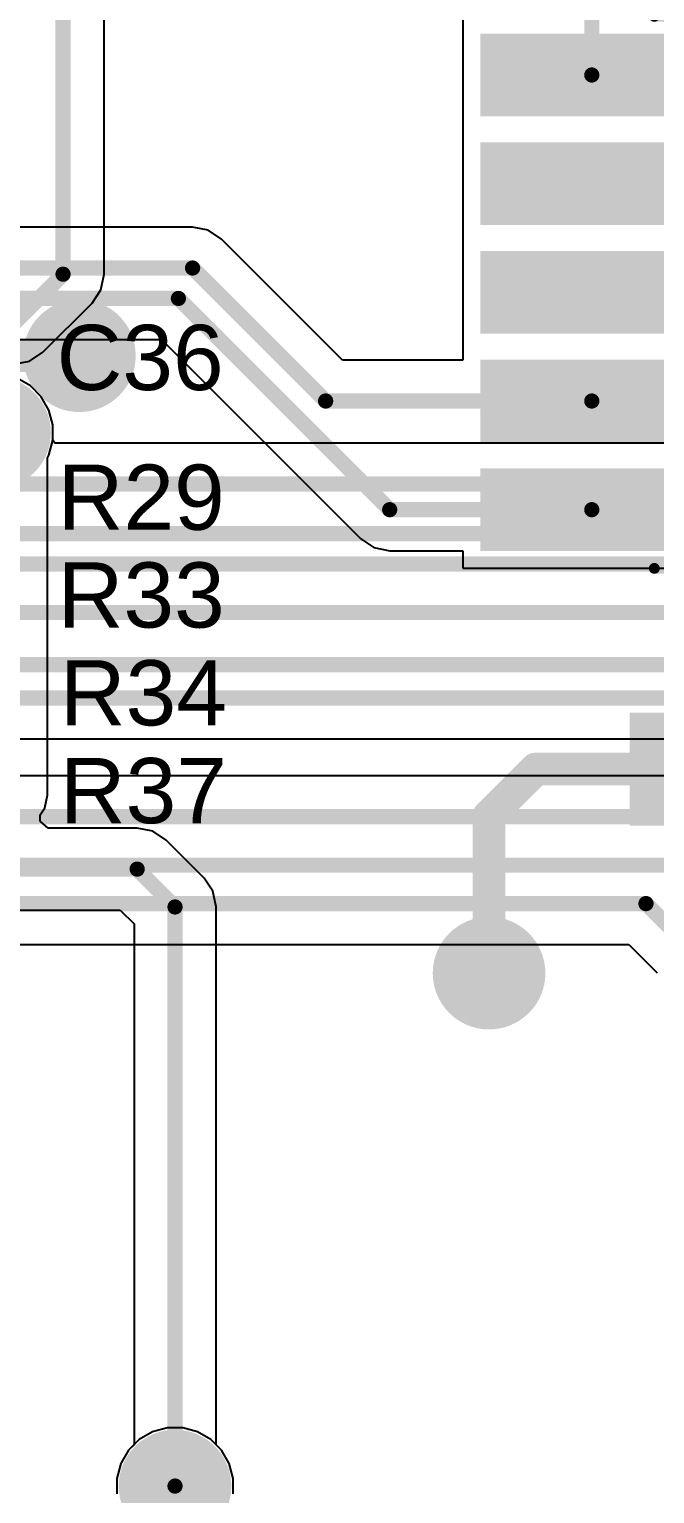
# Model space of a CAD drawing. Header units: inches. Extents: x -0.14 to 3.84, y -0.14 to 3.05.
# Drawn here: x 2.594 to 2.882, y 1.248 to 1.922 of the extents above; entities that cross this region are included whole.
import ezdxf

# ---------------------------------------------------------------- set-up
doc = ezdxf.new("R2010")
doc.units = ezdxf.units.IN
doc.header["$MEASUREMENT"] = 0
for name, color, linetype in [('Bottom Layer', 5, 'Continuous'), ('Bottom Solder', 6, 'Continuous'), ('Ground Layer', 76, 'Continuous'), ('Power Layer', 16, 'Continuous'), ('Top Layer', 1, 'Continuous'), ('Top Overlay', 2, 'Continuous'), ('Top Paste', 8, 'Continuous'), ('Top Solder', 216, 'Continuous'), ('Via Holes', 16, 'Continuous')]:
    doc.layers.add(name, color=color, linetype=linetype)
doc.styles.add('Arial', font='', dxfattribs={"height": 0.2})
doc.styles.add('Arial Black_Bold', font='', dxfattribs={"height": 0.2})
doc.styles.get('Arial').set_extended_font_data('Arial')
doc.styles.get('Arial Black_Bold').set_extended_font_data('Arial Black', bold=True)

# ---------------------------------------------------------------- blocks, each defined once
blk = doc.blocks.new('LED_0603_76')
at = {"layer": 'Top Layer'}
for points in [[(-0.03937, 0.01969), (-0.01968, 0.01969), (-0.01968, -0.01968), (-0.03937, -0.01968)], [(0.01968, 0.01969), (0.03937, 0.01969), (0.03937, -0.01968), (0.01968, -0.01968)]]:
    blk.add_hatch(color=1, dxfattribs=at).paths.add_polyline_path(points)
at = {"layer": 'Top Overlay'}
blk.add_hatch(color=2, dxfattribs=at).paths.add_polyline_path([(0.044, -0.026), (0.069, -0.026), (0.069, 0.026), (0.044, 0.026)])
at = {"layer": 'Top Paste'}
for points in [[(-0.03937, 0.01969), (-0.01968, 0.01969), (-0.01968, -0.01968), (-0.03937, -0.01968)], [(0.01968, 0.01969), (0.03937, 0.01969), (0.03937, -0.01968), (0.01968, -0.01968)]]:
    blk.add_hatch(color=8, dxfattribs=at).paths.add_polyline_path(points)
at = {"layer": 'Top Solder'}
for points in [[(-0.04337, 0.02369), (-0.01568, 0.02369), (-0.01568, -0.02368), (-0.04337, -0.02368)], [(0.01568, 0.02369), (0.04337, 0.02369), (0.04337, -0.02368), (0.01568, -0.02368)]]:
    blk.add_hatch(color=216, dxfattribs=at).paths.add_polyline_path(points)
at = {"layer": 'Top Overlay'}
for points in [[(-0.017, 0.024, 0.005, 0.005, 0), (-0.044, 0.024, 0.005, 0.005, 0)], [(-0.044, 0.024, 0.005, 0.005, 0), (-0.044, -0.024, 0.005, 0.005, 0)], [(0.044, 0.024, 0.005, 0.005, 0), (0.017, 0.024, 0.005, 0.005, 0)], [(0.044, 0.024, 0.005, 0.005, 0), (0.044, -0.024, 0.005, 0.005, 0)], [(-0.017, -0.024, 0.005, 0.005, 0), (-0.044, -0.024, 0.005, 0.005, 0)], [(0.044, -0.024, 0.005, 0.005, 0), (0.017, -0.024, 0.005, 0.005, 0)]]:
    blk.add_lwpolyline(points, format="xyseb", dxfattribs=at)
for points in [[(-0.04525, 0.024, 0.0025, 0.0025, 1), (-0.04275, 0.024, 0.0025, 0.0025, 1)], [(-0.04525, 0.024, 0.0025, 0.0025, 1), (-0.04275, 0.024, 0.0025, 0.0025, 1)], [(-0.01825, 0.024, 0.0025, 0.0025, 1), (-0.01575, 0.024, 0.0025, 0.0025, 1)], [(0.01575, 0.024, 0.0025, 0.0025, 1), (0.01825, 0.024, 0.0025, 0.0025, 1)], [(0.04275, 0.024, 0.0025, 0.0025, 1), (0.04525, 0.024, 0.0025, 0.0025, 1)], [(0.04275, 0.024, 0.0025, 0.0025, 1), (0.04525, 0.024, 0.0025, 0.0025, 1)], [(-0.04525, -0.024, 0.0025, 0.0025, 1), (-0.04275, -0.024, 0.0025, 0.0025, 1)], [(-0.04525, -0.024, 0.0025, 0.0025, 1), (-0.04275, -0.024, 0.0025, 0.0025, 1)], [(-0.01825, -0.024, 0.0025, 0.0025, 1), (-0.01575, -0.024, 0.0025, 0.0025, 1)], [(0.01575, -0.024, 0.0025, 0.0025, 1), (0.01825, -0.024, 0.0025, 0.0025, 1)], [(0.04275, -0.024, 0.0025, 0.0025, 1), (0.04525, -0.024, 0.0025, 0.0025, 1)], [(0.04275, -0.024, 0.0025, 0.0025, 1), (0.04525, -0.024, 0.0025, 0.0025, 1)]]:
    blk.add_lwpolyline(points, format="xyseb", close=True, dxfattribs=at)
at = {"layer": 'Top Overlay', "style": 'Arial Black_Bold'}
blk.add_text('LED1', height=0.05, rotation=-180, dxfattribs=at).set_placement((-0.05326, 0.02108))
blk = doc.blocks.new('20021121_00010C4LF__85')
at = {"layer": 'Top Layer'}
for points in [[(-0.11496, 0.12402), (-0.08504, 0.12402), (-0.08504, 0.02953), (-0.11496, 0.02953)], [(-0.06496, 0.12402), (-0.03504, 0.12402), (-0.03504, 0.02953), (-0.06496, 0.02953)], [(-0.01496, 0.12402), (0.01496, 0.12402), (0.01496, 0.02953), (-0.01496, 0.02953)], [(0.03504, 0.12402), (0.06496, 0.12402), (0.06496, 0.02953), (0.03504, 0.02953)], [(0.08504, 0.12402), (0.11496, 0.12402), (0.11496, 0.02953), (0.08504, 0.02953)], [(-0.11496, -0.02953), (-0.08504, -0.02953), (-0.08504, -0.12402), (-0.11496, -0.12402)], [(-0.06496, -0.02953), (-0.03504, -0.02953), (-0.03504, -0.12402), (-0.06496, -0.12402)], [(-0.01496, -0.02953), (0.01496, -0.02953), (0.01496, -0.12402), (-0.01496, -0.12402)], [(0.03504, -0.02953), (0.06496, -0.02953), (0.06496, -0.12402), (0.03504, -0.12402)], [(0.08504, -0.02953), (0.11496, -0.02953), (0.11496, -0.12402), (0.08504, -0.12402)]]:
    blk.add_hatch(color=1, dxfattribs=at).paths.add_polyline_path(points)
at = {"layer": 'Top Paste'}
for points in [[(-0.11496, 0.12402), (-0.08504, 0.12402), (-0.08504, 0.02953), (-0.11496, 0.02953)], [(-0.06496, 0.12402), (-0.03504, 0.12402), (-0.03504, 0.02953), (-0.06496, 0.02953)], [(-0.01496, 0.12402), (0.01496, 0.12402), (0.01496, 0.02953), (-0.01496, 0.02953)], [(0.03504, 0.12402), (0.06496, 0.12402), (0.06496, 0.02953), (0.03504, 0.02953)], [(0.08504, 0.12402), (0.11496, 0.12402), (0.11496, 0.02953), (0.08504, 0.02953)], [(-0.11496, -0.02953), (-0.08504, -0.02953), (-0.08504, -0.12402), (-0.11496, -0.12402)], [(-0.06496, -0.02953), (-0.03504, -0.02953), (-0.03504, -0.12402), (-0.06496, -0.12402)], [(-0.01496, -0.02953), (0.01496, -0.02953), (0.01496, -0.12402), (-0.01496, -0.12402)], [(0.03504, -0.02953), (0.06496, -0.02953), (0.06496, -0.12402), (0.03504, -0.12402)], [(0.08504, -0.02953), (0.11496, -0.02953), (0.11496, -0.12402), (0.08504, -0.12402)]]:
    blk.add_hatch(color=8, dxfattribs=at).paths.add_polyline_path(points)
at = {"layer": 'Top Solder'}
for points in [[(-0.11896, 0.12802), (-0.08104, 0.12802), (-0.08104, 0.02553), (-0.11896, 0.02553)], [(-0.06896, 0.12802), (-0.03104, 0.12802), (-0.03104, 0.02553), (-0.06896, 0.02553)], [(-0.01896, 0.12802), (0.01896, 0.12802), (0.01896, 0.02553), (-0.01896, 0.02553)], [(0.03104, 0.12802), (0.06896, 0.12802), (0.06896, 0.02553), (0.03104, 0.02553)], [(0.08104, 0.12802), (0.11896, 0.12802), (0.11896, 0.02553), (0.08104, 0.02553)], [(-0.11896, -0.02553), (-0.08104, -0.02553), (-0.08104, -0.12802), (-0.11896, -0.12802)], [(-0.06896, -0.02553), (-0.03104, -0.02553), (-0.03104, -0.12802), (-0.06896, -0.12802)], [(-0.01896, -0.02553), (0.01896, -0.02553), (0.01896, -0.12802), (-0.01896, -0.12802)], [(0.03104, -0.02553), (0.06896, -0.02553), (0.06896, -0.12802), (0.03104, -0.12802)], [(0.08104, -0.02553), (0.11896, -0.02553), (0.11896, -0.12802), (0.08104, -0.12802)]]:
    blk.add_hatch(color=216, dxfattribs=at).paths.add_polyline_path(points)
at = {"layer": 'Top Overlay'}
for points in [[(-0.127, 0.048, 0.005, 0.005, 0), (-0.127, -0.045, 0.005, 0.005, 0)], [(0.127, 0.048, 0.005, 0.005, 0), (0.127, -0.045, 0.005, 0.005, 0)]]:
    blk.add_lwpolyline(points, format="xyseb", dxfattribs=at)
for points in [[(-0.12825, 0.048, 0.0025, 0.0025, 1), (-0.12575, 0.048, 0.0025, 0.0025, 1)], [(0.12575, 0.048, 0.0025, 0.0025, 1), (0.12825, 0.048, 0.0025, 0.0025, 1)], [(-0.12825, -0.045, 0.0025, 0.0025, 1), (-0.12575, -0.045, 0.0025, 0.0025, 1)], [(0.12575, -0.045, 0.0025, 0.0025, 1), (0.12825, -0.045, 0.0025, 0.0025, 1)], [(-0.125, -0.077, 0.01, 0.01, 1), (-0.135, -0.077, 0.01, 0.01, 1)], [(-0.1375, -0.077, 0.005, 0.005, 1), (-0.1325, -0.077, 0.005, 0.005, 1)], [(-0.1275, -0.077, 0.005, 0.005, 1), (-0.1225, -0.077, 0.005, 0.005, 1)]]:
    blk.add_lwpolyline(points, format="xyseb", close=True, dxfattribs=at)

msp = doc.modelspace()

# ---------------------------------------------------------------- hatches: boundary and pattern name
at = {"layer": 'Bottom Layer'}
h = msp.add_hatch(color=5, dxfattribs=at)
edge = h.paths.add_edge_path()
edge.add_arc((2.617, 1.77208), 0.01181, 0, 360)
h = msp.add_hatch(color=5, dxfattribs=at)
edge = h.paths.add_edge_path()
edge.add_arc((2.80547, 1.488), 0.01181, 0, 360)
h = msp.add_hatch(color=5, dxfattribs=at)
edge = h.paths.add_edge_path()
edge.add_arc((2.661, 1.252), 0.01181, 0, 360)
at = {"layer": 'Bottom Solder'}
h = msp.add_hatch(color=6, dxfattribs=at)
edge = h.paths.add_edge_path()
edge.add_arc((2.617, 1.77208), 0.01581, 0, 360)
h = msp.add_hatch(color=6, dxfattribs=at)
edge = h.paths.add_edge_path()
edge.add_arc((2.80547, 1.488), 0.01581, 0, 360)
h = msp.add_hatch(color=6, dxfattribs=at)
edge = h.paths.add_edge_path()
edge.add_arc((2.661, 1.252), 0.01581, 0, 360)
at = {"layer": 'Ground Layer'}
h = msp.add_hatch(color=76, dxfattribs=at)
edge = h.paths.add_edge_path()
edge.add_arc((2.57799, 1.73671), 0.02591, 0, 360)
h = msp.add_hatch(color=76, dxfattribs=at)
edge = h.paths.add_edge_path()
edge.add_arc((2.661, 1.252), 0.02591, 0, 360)
at = {"layer": 'Power Layer'}
h = msp.add_hatch(color=16, dxfattribs=at)
edge = h.paths.add_edge_path()
edge.add_arc((2.617, 1.77208), 0.02591, 0, 360)
h = msp.add_hatch(color=16, dxfattribs=at)
edge = h.paths.add_edge_path()
edge.add_arc((2.80547, 1.488), 0.02591, 0, 360)
h = msp.add_hatch(color=16, dxfattribs=at)
edge = h.paths.add_edge_path()
edge.add_arc((2.661, 1.252), 0.02591, 0, 360)
at = {"layer": 'Top Layer'}
h = msp.add_hatch(color=1, dxfattribs=at)
edge = h.paths.add_edge_path()
edge.add_arc((2.617, 1.77208), 0.01181, 0, 360)
h = msp.add_hatch(color=1, dxfattribs=at)
edge = h.paths.add_edge_path()
edge.add_arc((2.80547, 1.488), 0.01181, 0, 360)
h = msp.add_hatch(color=1, dxfattribs=at)
edge = h.paths.add_edge_path()
edge.add_arc((2.661, 1.252), 0.01181, 0, 360)
at = {"layer": 'Top Solder'}
h = msp.add_hatch(color=216, dxfattribs=at)
edge = h.paths.add_edge_path()
edge.add_arc((2.617, 1.77208), 0.01581, 0, 360)
h = msp.add_hatch(color=216, dxfattribs=at)
edge = h.paths.add_edge_path()
edge.add_arc((2.80547, 1.488), 0.01581, 0, 360)
h = msp.add_hatch(color=216, dxfattribs=at)
edge = h.paths.add_edge_path()
edge.add_arc((2.661, 1.252), 0.01581, 0, 360)
at = {"layer": 'Via Holes'}
h = msp.add_hatch(color=7, dxfattribs=at)
edge = h.paths.add_edge_path()
edge.add_arc((2.617, 1.77208), 0.00591, 0, 360)
h = msp.add_hatch(color=7, dxfattribs=at)
edge = h.paths.add_edge_path()
edge.add_arc((2.80547, 1.488), 0.00591, 0, 360)
h = msp.add_hatch(color=7, dxfattribs=at)
edge = h.paths.add_edge_path()
edge.add_arc((2.661, 1.252), 0.00591, 0, 360)

# ---------------------------------------------------------------- linework, layer by layer
at = {"layer": 'Bottom Layer'}
for p, q in [((2.62835, 1.80959), (2.62835, 2.15572)), ((2.62692, 1.80237), (2.62835, 1.80959)), ((2.62283, 1.79626), (2.62692, 1.80237)), ((2.60023, 1.77366), (2.62283, 1.79626)), ((2.59411, 1.76957), (2.60023, 1.77366)), ((2.5869, 1.76814), (2.59411, 1.76957)), ((2.59445, 1.75817), (2.58834, 1.7617)), ((2.59944, 1.75318), (2.59445, 1.75817)), ((2.60297, 1.74706), (2.59944, 1.75318)), ((2.6048, 1.74024), (2.60297, 1.74706)), ((2.6048, 1.73318), (2.6048, 1.74024)), ((2.60577, 1.73192), (2.6048, 1.73318)), ((3.05529, 1.73192), (2.60577, 1.73192)), ((2.44705, 1.59574), (3.48043, 1.59574)), ((3.29926, 1.57886), (2.56005, 1.57886)), ((2.58715, 1.50114), (2.86983, 1.50114)), ((2.86983, 1.50114), (2.88284, 1.48814)), ((2.65065, 1.27698), (2.64454, 1.27345)), ((2.65747, 1.27881), (2.65065, 1.27698)), ((2.66453, 1.27881), (2.65747, 1.27881)), ((2.67135, 1.27698), (2.66453, 1.27881)), ((2.67746, 1.27345), (2.67135, 1.27698)), ((2.63955, 1.26846), (2.63602, 1.26235)), ((2.64454, 1.27345), (2.63955, 1.26846)), ((2.68245, 1.26846), (2.67746, 1.27345)), ((2.68598, 1.26235), (2.68245, 1.26846)), ((2.63602, 1.26235), (2.63419, 1.25553)), ((2.68781, 1.25553), (2.68598, 1.26235)), ((2.63419, 1.25553), (2.63419, 1.24847)), ((2.68781, 1.24847), (2.68781, 1.25553))]:
    msp.add_line(p, q, dxfattribs=at)
for points in [[(2.60949, 1.80959, 0.007, 0.007, 0), (2.60949, 2.19625, 0.007, 0.007, 0)], [(2.5869, 1.787, 0.007, 0.007, 0), (2.60949, 1.80959, 0.007, 0.007, 0)], [(2.517, 1.71306, 0.007, 0.007, 0), (3.0631, 1.71306, 0.007, 0.007, 0)], [(2.47438, 1.69025, 0.007, 0.007, 0), (3.07925, 1.69025, 0.007, 0.007, 0)], [(2.46858, 1.67625, 0.007, 0.007, 0), (3.23522, 1.67625, 0.007, 0.007, 0)], [(2.51704, 1.65397, 0.007, 0.007, 0), (3.24616, 1.65397, 0.007, 0.007, 0)], [(2.50258, 1.62999, 0.007, 0.007, 0), (3.26715, 1.62999, 0.007, 0.007, 0)], [(2.428, 1.6146, 0.007, 0.007, 0), (3.48043, 1.6146, 0.007, 0.007, 0)], [(2.541, 1.56, 0.007, 0.007, 0), (3.29926, 1.56, 0.007, 0.007, 0)], [(2.44587, 1.53768, 0.007, 0.007, 0), (3.28618, 1.53768, 0.007, 0.007, 0)], [(2.49571, 1.52, 0.007, 0.007, 0), (2.87765, 1.52, 0.007, 0.007, 0)], [(2.87765, 1.52, 0.007, 0.007, 0), (2.90965, 1.488, 0.007, 0.007, 0)], [(2.661, 0.968, 0.007, 0.007, 0), (2.661, 1.252, 0.007, 0.007, 0)]]:
    msp.add_lwpolyline(points, format="xyseb", dxfattribs=at)
for points in [[(2.60774, 1.80959, 0.0035, 0.0035, 1), (2.61124, 1.80959, 0.0035, 0.0035, 1)], [(2.60774, 1.80959, 0.0035, 0.0035, 1), (2.61124, 1.80959, 0.0035, 0.0035, 1)], [(2.8759, 1.52, 0.0035, 0.0035, 1), (2.8794, 1.52, 0.0035, 0.0035, 1)], [(2.8759, 1.52, 0.0035, 0.0035, 1), (2.8794, 1.52, 0.0035, 0.0035, 1)], [(2.65925, 1.252, 0.0035, 0.0035, 1), (2.66275, 1.252, 0.0035, 0.0035, 1)]]:
    msp.add_lwpolyline(points, format="xyseb", close=True, dxfattribs=at)
at = {"layer": 'Top Layer'}
for p, q in [((2.79347, 1.92821), (2.79347, 1.87429)), ((2.79347, 1.87429), (2.79347, 1.82429)), ((2.66908, 1.83131), (2.42099, 1.83131)), ((2.6763, 1.82987), (2.66908, 1.83131)), ((2.68242, 1.82578), (2.6763, 1.82987)), ((2.73809, 1.77011), (2.68242, 1.82578)), ((2.79347, 1.82429), (2.79347, 1.77011)), ((2.56659, 1.77958), (2.65474, 1.77958)), ((2.65474, 1.77958), (2.74641, 1.68791)), ((2.79347, 1.77011), (2.73809, 1.77011)), ((2.59445, 1.75817), (2.58834, 1.7617)), ((2.59944, 1.75318), (2.59445, 1.75817)), ((2.60297, 1.74706), (2.59944, 1.75318)), ((2.6048, 1.74024), (2.60297, 1.74706)), ((2.6048, 1.73318), (2.6048, 1.74024)), ((2.60297, 1.72636), (2.6048, 1.73318)), ((2.60227, 1.72515), (2.60297, 1.72636)), ((2.60227, 1.56992), (2.60227, 1.72515)), ((2.74641, 1.68791), (2.75253, 1.68382)), ((2.75253, 1.68382), (2.75975, 1.68239)), ((2.75975, 1.68239), (2.79347, 1.68239)), ((2.79347, 1.68239), (2.79347, 1.67429)), ((2.79347, 1.67429), (2.91196, 1.67429)), ((2.59898, 1.56088), (2.60111, 1.56407)), ((2.60111, 1.56407), (2.60227, 1.56992)), ((2.59898, 1.55792), (2.59898, 1.56088)), ((2.60266, 1.55473), (2.59898, 1.55792)), ((2.64358, 1.55473), (2.60266, 1.55473)), ((2.6508, 1.55329), (2.64358, 1.55473)), ((2.65692, 1.5492), (2.6508, 1.55329)), ((2.67434, 1.53178), (2.65692, 1.5492)), ((2.67843, 1.52566), (2.67434, 1.53178)), ((2.67986, 1.51845), (2.67843, 1.52566)), ((2.58325, 1.517), (2.63577, 1.517)), ((2.63577, 1.517), (2.64214, 1.51063)), ((2.67986, 1.27105), (2.67986, 1.51845)), ((2.64214, 1.51063), (2.64214, 1.27105)), ((2.63955, 1.26846), (2.63602, 1.26235)), ((2.64214, 1.27105), (2.63955, 1.26846)), ((2.68245, 1.26846), (2.67986, 1.27105)), ((2.68598, 1.26235), (2.68245, 1.26846)), ((2.63602, 1.26235), (2.63419, 1.25553)), ((2.68781, 1.25553), (2.68598, 1.26235)), ((2.63419, 1.25553), (2.63419, 1.24847)), ((2.68781, 1.24847), (2.68781, 1.25553))]:
    msp.add_line(p, q, dxfattribs=at)
for points in [[(2.85272, 1.90125, 0.007, 0.007, 0), (2.85272, 2.28224, 0.007, 0.007, 0)], [(2.40914, 1.81245, 0.007, 0.007, 0), (2.66908, 1.81245, 0.007, 0.007, 0)], [(2.66908, 1.81245, 0.007, 0.007, 0), (2.73028, 1.75125, 0.007, 0.007, 0)], [(2.40744, 1.79845, 0.007, 0.007, 0), (2.66255, 1.79845, 0.007, 0.007, 0)], [(2.66255, 1.79845, 0.007, 0.007, 0), (2.75975, 1.70125, 0.007, 0.007, 0)], [(2.57799, 1.77208, 0.015, 0.015, 0), (2.617, 1.77208, 0.015, 0.015, 0)], [(2.73028, 1.75125, 0.007, 0.007, 0), (2.85272, 1.75125, 0.007, 0.007, 0)], [(2.75975, 1.70125, 0.007, 0.007, 0), (2.85272, 1.70125, 0.007, 0.007, 0)], [(2.80547, 1.56047, 0.015, 0.015, 0), (2.82693, 1.58193, 0.015, 0.015, 0)], [(2.82693, 1.58193, 0.015, 0.015, 0), (2.90965, 1.58193, 0.015, 0.015, 0)], [(2.80547, 1.488, 0.015, 0.015, 0), (2.80547, 1.56047, 0.015, 0.015, 0)], [(2.48087, 1.53586, 0.007, 0.007, 0), (2.64358, 1.53586, 0.007, 0.007, 0)], [(2.64358, 1.53586, 0.007, 0.007, 0), (2.661, 1.51845, 0.007, 0.007, 0)], [(2.661, 1.252, 0.007, 0.007, 0), (2.661, 1.51845, 0.007, 0.007, 0)]]:
    msp.add_lwpolyline(points, format="xyseb", dxfattribs=at)
for points in [[(2.85097, 1.90125, 0.0035, 0.0035, 1), (2.85447, 1.90125, 0.0035, 0.0035, 1)], [(2.66734, 1.81245, 0.0035, 0.0035, 1), (2.67083, 1.81245, 0.0035, 0.0035, 1)], [(2.66734, 1.81245, 0.0035, 0.0035, 1), (2.67083, 1.81245, 0.0035, 0.0035, 1)], [(2.6608, 1.79845, 0.0035, 0.0035, 1), (2.6643, 1.79845, 0.0035, 0.0035, 1)], [(2.6608, 1.79845, 0.0035, 0.0035, 1), (2.6643, 1.79845, 0.0035, 0.0035, 1)], [(2.61325, 1.77208, 0.0075, 0.0075, 1), (2.62075, 1.77208, 0.0075, 0.0075, 1)], [(2.72853, 1.75125, 0.0035, 0.0035, 1), (2.73203, 1.75125, 0.0035, 0.0035, 1)], [(2.72853, 1.75125, 0.0035, 0.0035, 1), (2.73203, 1.75125, 0.0035, 0.0035, 1)], [(2.85097, 1.75125, 0.0035, 0.0035, 1), (2.85447, 1.75125, 0.0035, 0.0035, 1)], [(2.758, 1.70125, 0.0035, 0.0035, 1), (2.7615, 1.70125, 0.0035, 0.0035, 1)], [(2.758, 1.70125, 0.0035, 0.0035, 1), (2.7615, 1.70125, 0.0035, 0.0035, 1)], [(2.85097, 1.70125, 0.0035, 0.0035, 1), (2.85447, 1.70125, 0.0035, 0.0035, 1)], [(2.82318, 1.58193, 0.0075, 0.0075, 1), (2.83068, 1.58193, 0.0075, 0.0075, 1)], [(2.82318, 1.58193, 0.0075, 0.0075, 1), (2.83068, 1.58193, 0.0075, 0.0075, 1)], [(2.80172, 1.56047, 0.0075, 0.0075, 1), (2.80922, 1.56047, 0.0075, 0.0075, 1)], [(2.80172, 1.56047, 0.0075, 0.0075, 1), (2.80922, 1.56047, 0.0075, 0.0075, 1)], [(2.64183, 1.53586, 0.0035, 0.0035, 1), (2.64533, 1.53586, 0.0035, 0.0035, 1)], [(2.64183, 1.53586, 0.0035, 0.0035, 1), (2.64533, 1.53586, 0.0035, 0.0035, 1)], [(2.65925, 1.51845, 0.0035, 0.0035, 1), (2.66275, 1.51845, 0.0035, 0.0035, 1)], [(2.65925, 1.51845, 0.0035, 0.0035, 1), (2.66275, 1.51845, 0.0035, 0.0035, 1)], [(2.80172, 1.488, 0.0075, 0.0075, 1), (2.80922, 1.488, 0.0075, 0.0075, 1)], [(2.65925, 1.252, 0.0035, 0.0035, 1), (2.66275, 1.252, 0.0035, 0.0035, 1)]]:
    msp.add_lwpolyline(points, format="xyseb", close=True, dxfattribs=at)

# ---------------------------------------------------------------- block references
for name, p, rotation in [('20021121_00010C4LF__85', (2.92949, 1.80125), 90), ('LED_0603_76', (2.93917, 1.58193), 180)]:
    msp.add_blockref(name, p, dxfattribs=dict(rotation=rotation))

# ---------------------------------------------------------------- texts
at = {"layer": 'Top Overlay', "style": 'Arial'}
for s, p in [('C36', (2.6065, 1.75629)), ('R29', (2.60701, 1.692)), ('R33', (2.60701, 1.647)), ('R34', (2.60801, 1.602)), ('R37', (2.60801, 1.557))]:
    msp.add_text(s, height=0.03, dxfattribs=at).set_placement(p)

doc.saveas('drawing.dxf')
